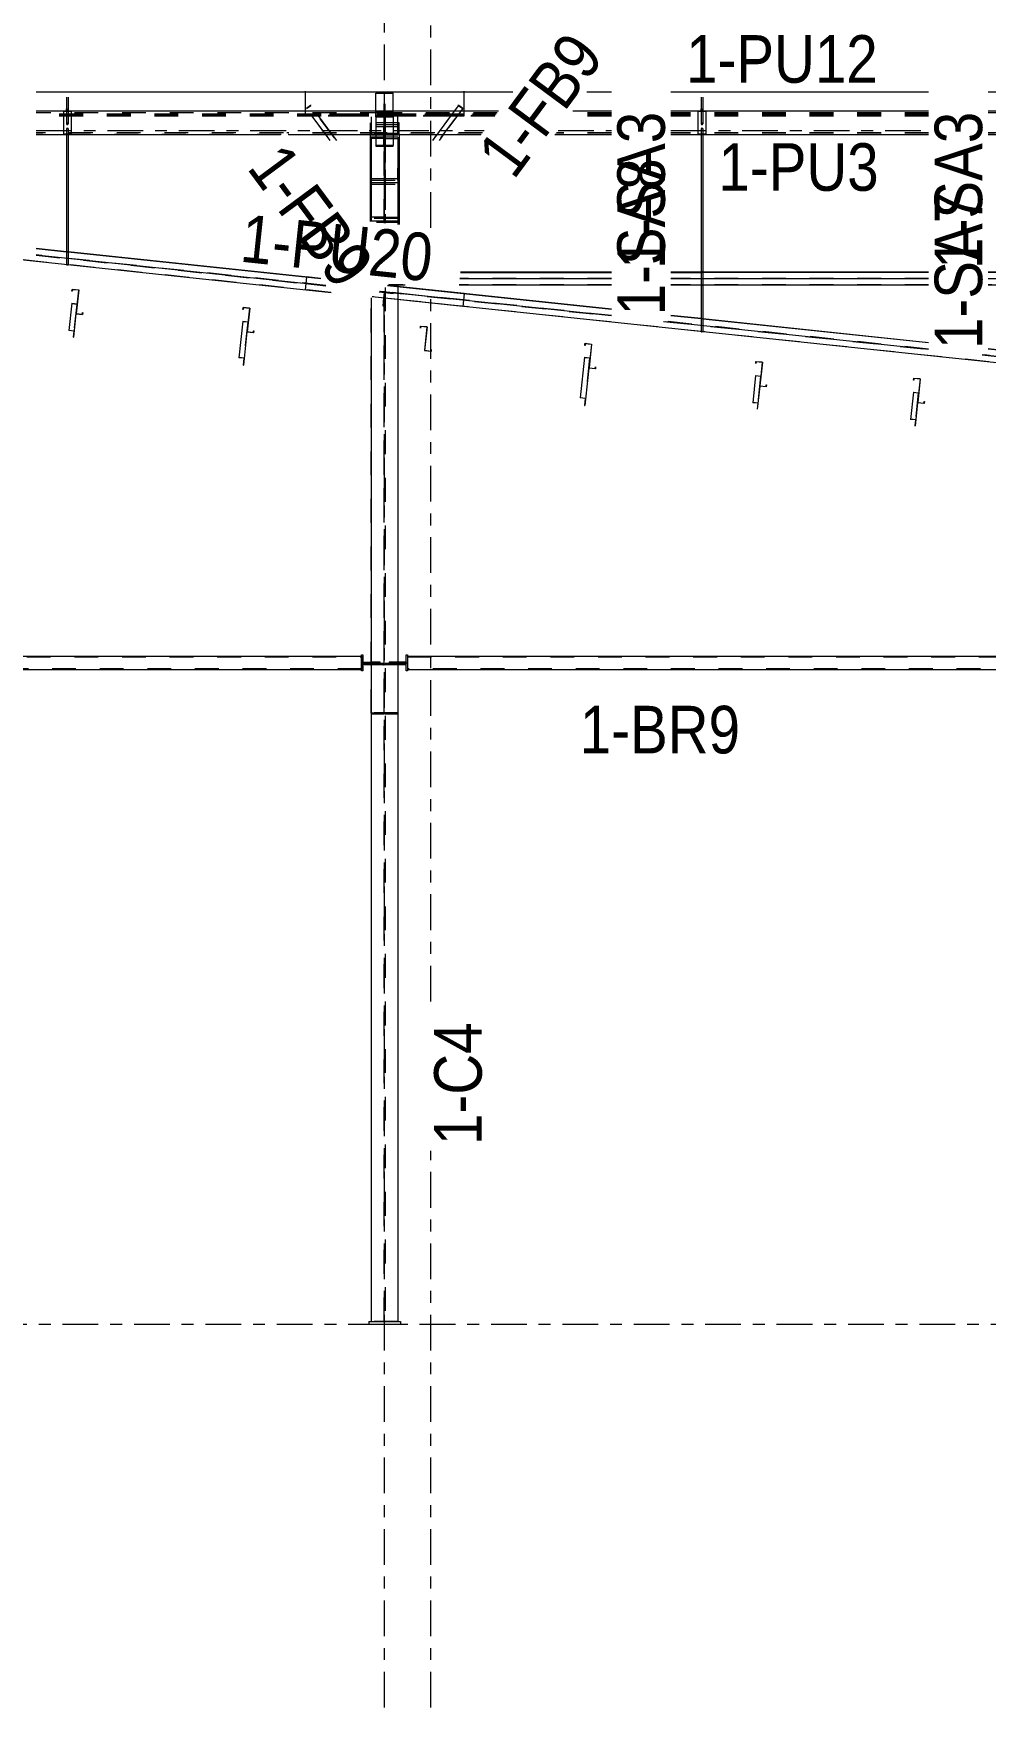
# Model space of a CAD drawing. Header units: millimetres. Extents: x -49 to 1122, y -181 to 639.
# Drawn here: x 713.6 to 793.6, y 427.7 to 568.4 of the extents above; entities that cross this region are included whole.
import ezdxf

# ---------------------------------------------------------------- set-up
doc = ezdxf.new("R2010")
doc.units = ezdxf.units.MM
for name, pattern in [('XKITLINE00', [0]), ('XKITLINE02', [4, 2, -2]), ('XKITLINE03', [6, 3, -1, 1, -1])]:
    doc.linetypes.add(name, pattern=pattern)
for name, color, linetype, lineweight in [('Part', 2, 'Continuous', 0), ('PartMark', 7, 'Continuous', 0), ('S-grid', 1, 'Continuous', 0)]:
    doc.layers.add(name, color=color, linetype=linetype, lineweight=lineweight)
doc.styles.add('ARIAL', font='ARIAL.TTF')

# ---------------------------------------------------------------- blocks, each defined once
blk = doc.blocks.new('*A285')
at = {"layer": 'Part'}
blk.add_hatch(color=3, dxfattribs=at).paths.add_polyline_path([(788.37, 537.32), (788.39, 537.47), (788.41, 537.46), (788.39, 537.3), (787.84, 537.36), (788.05, 539.35), (787.54, 539.4), (787.52, 539.26), (787.5, 539.26), (787.52, 539.42), (788.07, 539.37), (787.86, 537.37)], flags=17)
blk = doc.blocks.new('*A286')
at = {"layer": 'Part'}
blk.add_hatch(color=3, dxfattribs=at).paths.add_polyline_path([(775.11, 538.72), (775.13, 538.87), (775.15, 538.86), (775.13, 538.7), (774.58, 538.76), (774.79, 540.75), (774.28, 540.8), (774.26, 540.65), (774.24, 540.66), (774.26, 540.82), (774.81, 540.76), (774.6, 538.77)], flags=17)
blk = doc.blocks.new('*A287')
at = {"layer": 'Part'}
blk.add_hatch(color=3, dxfattribs=at).paths.add_polyline_path([(760.75, 540.23), (760.77, 540.38), (760.78, 540.38), (760.77, 540.21), (760.21, 540.27), (760.43, 542.26), (759.91, 542.32), (759.9, 542.17), (759.88, 542.17), (759.89, 542.34), (760.45, 542.28), (760.24, 540.29)], flags=17)
blk = doc.blocks.new('*A288')
at = {"layer": 'Part'}
blk.add_hatch(color=3, dxfattribs=at).paths.add_polyline_path([(746.94, 541.69), (746.95, 541.84), (746.97, 541.84), (746.96, 541.67), (746.4, 541.73), (746.61, 543.72), (746.1, 543.77), (746.08, 543.63), (746.06, 543.63), (746.08, 543.79), (746.63, 543.74), (746.42, 541.75)], flags=17)
blk = doc.blocks.new('*A289')
at = {"layer": 'Part'}
blk.add_hatch(color=3, dxfattribs=at).paths.add_polyline_path([(732.02, 543.26), (732.04, 543.41), (732.06, 543.41), (732.04, 543.24), (731.49, 543.3), (731.7, 545.29), (731.18, 545.35), (731.17, 545.2), (731.15, 545.2), (731.16, 545.37), (731.72, 545.31), (731.51, 543.32)], flags=17)
blk = doc.blocks.new('*A290')
at = {"layer": 'Part'}
blk.add_hatch(color=3, dxfattribs=at).paths.add_polyline_path([(717.66, 544.78), (717.67, 544.93), (717.69, 544.92), (717.67, 544.76), (717.12, 544.82), (717.33, 546.81), (716.82, 546.86), (716.8, 546.72), (716.78, 546.72), (716.8, 546.88), (717.35, 546.83), (717.14, 544.83)], flags=17)
blk = doc.blocks.new('*A383')
at = {"layer": 'Part'}
blk.add_hatch(color=3, dxfattribs=at).paths.add_polyline_path([(730.81, 541.14), (730.81, 541.17), (731.26, 541.12), (731.19, 540.52), (731.17, 540.52), (731.23, 541.1)], flags=17)
blk = doc.blocks.new('*A384')
at = {"layer": 'Part'}
blk.add_hatch(color=3, dxfattribs=at).paths.add_polyline_path([(716.53, 543.42), (716.53, 543.45), (716.97, 543.4), (716.92, 542.87), (716.89, 542.87), (716.95, 543.38)], flags=17)
blk = doc.blocks.new('*A385')
at = {"layer": 'Part'}
blk.add_hatch(color=3, dxfattribs=at).paths.add_polyline_path([(759.5, 537.76), (759.51, 537.8), (759.95, 537.75), (759.88, 537.11), (759.86, 537.11), (759.92, 537.72)], flags=17)
blk = doc.blocks.new('*A386')
at = {"layer": 'Part'}
blk.add_hatch(color=3, dxfattribs=at).paths.add_polyline_path([(773.99, 537.36), (773.99, 537.39), (774.43, 537.34), (774.37, 536.81), (774.35, 536.81), (774.41, 537.32)], flags=17)
blk = doc.blocks.new('*A387')
at = {"layer": 'Part'}
blk.add_hatch(color=3, dxfattribs=at).paths.add_polyline_path([(787.25, 535.96), (787.25, 535.99), (787.69, 535.94), (787.63, 535.41), (787.61, 535.41), (787.67, 535.92)], flags=17)
blk = doc.blocks.new('*A1700')
at = {"layer": 'S-grid', "color": 1, "linetype": 'XKITLINE03', "lineweight": 0}
for p, q in [((713.77, 560.22), (751.42, 560.22)), ((757.64, 560.22), (762.11, 560.22)), ((767.11, 560.22), (788.77, 560.22))]:
    blk.add_line(p, q, dxfattribs=at)
blk = doc.blocks.new('*A1701')
at = {"layer": 'S-grid', "color": 1, "linetype": 'XKITLINE03', "lineweight": 0}
blk.add_line((-10, 459.94), (1095.78, 459.94), dxfattribs=at)
blk = doc.blocks.new('*A1703')
at = {"layer": 'S-grid', "color": 1, "linetype": 'XKITLINE03', "lineweight": 0}
for p, q in [((713.77, 560.22), (751.42, 560.22)), ((757.64, 560.22), (762.11, 560.22)), ((767.11, 560.22), (788.77, 560.22))]:
    blk.add_line(p, q, dxfattribs=at)
blk = doc.blocks.new('*A1704')
at = {"layer": 'S-grid', "color": 1, "linetype": 'XKITLINE03', "lineweight": 0}
blk.add_line((-10, 459.94), (1096.06, 459.94), dxfattribs=at)
blk = doc.blocks.new('*A1721')
at = {"layer": 'Part', "color": 2, "linetype": 'XKITLINE00', "lineweight": 0}
for p, q in [((787.5, 539.26), (787.52, 539.42)), ((787.52, 539.26), (787.5, 539.26)), ((787.52, 539.42), (788.07, 539.37)), ((787.54, 539.4), (787.52, 539.26)), ((788.05, 539.35), (787.54, 539.4)), ((788.05, 539.35), (787.84, 537.36)), ((788.07, 539.37), (787.86, 537.37)), ((788.39, 537.3), (787.84, 537.36)), ((787.86, 537.37), (788.37, 537.32)), ((788.37, 537.32), (788.39, 537.47)), ((788.39, 537.47), (788.41, 537.46)), ((788.41, 537.46), (788.39, 537.3))]:
    blk.add_line(p, q, dxfattribs=at)
blk = doc.blocks.new('*A1722')
at = {"layer": 'Part', "color": 2, "linetype": 'XKITLINE00', "lineweight": 0}
for p, q in [((774.24, 540.66), (774.26, 540.82)), ((774.26, 540.65), (774.24, 540.66)), ((774.26, 540.82), (774.81, 540.76)), ((774.28, 540.8), (774.26, 540.65)), ((774.79, 540.75), (774.28, 540.8)), ((774.79, 540.75), (774.58, 538.76)), ((774.81, 540.76), (774.6, 538.77)), ((775.13, 538.7), (774.58, 538.76)), ((774.6, 538.77), (775.11, 538.72)), ((775.11, 538.72), (775.13, 538.87)), ((775.13, 538.87), (775.15, 538.86)), ((775.15, 538.86), (775.13, 538.7))]:
    blk.add_line(p, q, dxfattribs=at)
blk = doc.blocks.new('*A1723')
at = {"layer": 'Part', "color": 2, "linetype": 'XKITLINE00', "lineweight": 0}
for p, q in [((759.88, 542.17), (759.89, 542.34)), ((759.9, 542.17), (759.88, 542.17)), ((759.89, 542.34), (760.45, 542.28)), ((759.91, 542.32), (759.9, 542.17)), ((760.43, 542.26), (759.91, 542.32)), ((760.43, 542.26), (760.21, 540.27)), ((760.45, 542.28), (760.24, 540.29)), ((760.77, 540.21), (760.21, 540.27)), ((760.24, 540.29), (760.75, 540.23)), ((760.75, 540.23), (760.77, 540.38)), ((760.77, 540.38), (760.78, 540.38)), ((760.78, 540.38), (760.77, 540.21))]:
    blk.add_line(p, q, dxfattribs=at)
blk = doc.blocks.new('*A1724')
at = {"layer": 'Part', "color": 2, "linetype": 'XKITLINE00', "lineweight": 0}
for p, q in [((746.06, 543.63), (746.08, 543.79)), ((746.08, 543.63), (746.06, 543.63)), ((746.08, 543.79), (746.63, 543.74)), ((746.1, 543.77), (746.08, 543.63)), ((746.61, 543.72), (746.1, 543.77)), ((746.61, 543.72), (746.4, 541.73)), ((746.63, 543.74), (746.42, 541.75)), ((746.96, 541.67), (746.4, 541.73)), ((746.42, 541.75), (746.94, 541.69)), ((746.94, 541.69), (746.95, 541.84)), ((746.95, 541.84), (746.97, 541.84)), ((746.97, 541.84), (746.96, 541.67))]:
    blk.add_line(p, q, dxfattribs=at)
blk = doc.blocks.new('*A1725')
at = {"layer": 'Part', "color": 2, "linetype": 'XKITLINE00', "lineweight": 0}
for p, q in [((731.15, 545.2), (731.16, 545.37)), ((731.17, 545.2), (731.15, 545.2)), ((731.16, 545.37), (731.72, 545.31)), ((731.18, 545.35), (731.17, 545.2)), ((731.7, 545.29), (731.18, 545.35)), ((731.7, 545.29), (731.49, 543.3)), ((731.72, 545.31), (731.51, 543.32)), ((732.04, 543.24), (731.49, 543.3)), ((731.51, 543.32), (732.02, 543.26)), ((732.02, 543.26), (732.04, 543.41)), ((732.04, 543.41), (732.06, 543.41)), ((732.06, 543.41), (732.04, 543.24))]:
    blk.add_line(p, q, dxfattribs=at)
blk = doc.blocks.new('*A1726')
at = {"layer": 'Part', "color": 2, "linetype": 'XKITLINE00', "lineweight": 0}
for p, q in [((716.78, 546.72), (716.8, 546.88)), ((716.8, 546.72), (716.78, 546.72)), ((716.8, 546.88), (717.35, 546.83)), ((716.82, 546.86), (716.8, 546.72)), ((717.33, 546.81), (716.82, 546.86)), ((717.33, 546.81), (717.12, 544.82)), ((717.35, 546.83), (717.14, 544.83)), ((717.67, 544.76), (717.12, 544.82)), ((717.14, 544.83), (717.66, 544.78)), ((717.66, 544.78), (717.67, 544.93)), ((717.67, 544.93), (717.69, 544.92)), ((717.69, 544.92), (717.67, 544.76))]:
    blk.add_line(p, q, dxfattribs=at)
blk = doc.blocks.new('*A2128')
at = {"layer": 'Part', "color": 2, "linetype": 'XKITLINE00', "lineweight": 0}
for p, q in [((736.48, 547.9), (736.37, 546.83)), ((736.43, 547.38), (738.11, 547.21)), ((736.48, 547.92), (736.48, 547.9)), ((737.68, 547.79), (736.48, 547.92)), ((737.7, 547.77), (736.48, 547.9)), ((762.11, 545.19), (743.29, 547.18)), ((762.11, 545.21), (743.32, 547.2)), ((738.56, 546.6), (736.37, 546.83)), ((829.63, 537), (742.02, 546.24)), ((742.68, 546.72), (762.11, 544.68)), ((769.66, 544.42), (767.11, 544.69)), ((769.66, 544.4), (767.11, 544.67)), ((788.77, 542.4), (769.79, 544.4)), ((788.77, 542.38), (769.79, 544.38)), ((766.69, 544.19), (788.77, 541.86)), ((796.32, 541.61), (793.77, 541.88)), ((796.32, 541.59), (793.77, 541.86)), ((829.74, 538.08), (796.46, 541.59)), ((829.74, 538.06), (796.46, 541.57)), ((793.47, 541.37), (829.69, 537.55)), ((829.74, 538.06), (829.63, 537)), ((829.74, 538.08), (829.74, 538.06))]:
    blk.add_line(p, q, dxfattribs=at)
at = {"layer": 'Part', "color": 7, "linetype": 'XKITLINE02', "lineweight": 0}
for p, q in [((736.42, 547.36), (738.13, 547.18)), ((738.13, 547.18), (736.42, 547.36)), ((738.11, 547.21), (736.43, 547.38)), ((738.55, 546.62), (736.37, 546.85)), ((829.63, 537.02), (742.04, 546.25)), ((742.66, 546.71), (762.11, 544.66)), ((762.11, 544.66), (742.66, 546.71)), ((762.11, 544.68), (742.68, 546.72)), ((769.79, 544.4), (769.66, 544.42)), ((769.79, 544.38), (769.66, 544.4)), ((766.5, 544.19), (788.77, 541.84)), ((788.77, 541.84), (766.5, 544.19)), ((788.77, 541.86), (766.69, 544.19)), ((796.46, 541.59), (796.32, 541.61)), ((796.46, 541.57), (796.32, 541.59)), ((793.27, 541.37), (829.68, 537.53)), ((829.68, 537.53), (793.27, 541.37)), ((829.69, 537.55), (793.47, 541.37))]:
    blk.add_line(p, q, dxfattribs=at)
blk = doc.blocks.new('*A2129')
at = {"layer": 'Part', "color": 2, "linetype": 'XKITLINE00', "lineweight": 0}
for p, q in [((736.39, 563.54), (736.39, 561.88)), ((736.39, 563.49), (753.84, 563.49)), ((760.06, 563.49), (762.11, 563.49)), ((767.11, 563.49), (788.77, 563.49)), ((793.77, 563.49), (829.72, 563.49)), ((829.72, 563.54), (829.72, 563.49)), ((829.72, 563.49), (829.72, 561.88))]:
    blk.add_line(p, q, dxfattribs=at)
at = {"layer": 'Part', "color": 7, "linetype": 'XKITLINE02', "lineweight": 0}
for p, q in [((736.39, 563.47), (753.83, 563.47)), ((760.05, 563.47), (762.11, 563.47)), ((767.11, 563.47), (788.77, 563.47)), ((793.77, 563.47), (829.72, 563.47)), ((736.39, 561.88), (736.39, 561.42)), ((752.43, 561.59), (736.39, 561.59)), ((752.43, 561.59), (736.39, 561.59)), ((752.36, 561.5), (736.39, 561.5)), ((752.35, 561.48), (736.39, 561.48)), ((752.32, 561.45), (736.39, 561.45)), ((752.31, 561.42), (736.39, 561.42)), ((762.11, 561.42), (758.53, 561.42)), ((762.11, 561.45), (758.55, 561.45)), ((762.11, 561.48), (758.57, 561.48)), ((762.11, 561.5), (758.59, 561.5)), ((762.11, 561.59), (758.65, 561.59)), ((762.11, 561.59), (758.65, 561.59)), ((788.77, 561.59), (767.11, 561.59)), ((788.77, 561.59), (767.11, 561.59)), ((788.77, 561.5), (767.11, 561.5)), ((788.77, 561.48), (767.11, 561.48)), ((788.77, 561.45), (767.11, 561.45)), ((788.77, 561.42), (767.11, 561.42)), ((829.72, 561.59), (793.77, 561.59)), ((829.72, 561.59), (793.77, 561.59)), ((829.72, 561.5), (793.77, 561.5)), ((829.72, 561.48), (793.77, 561.48)), ((829.72, 561.45), (793.77, 561.45)), ((829.72, 561.42), (793.77, 561.42)), ((829.72, 561.88), (829.72, 561.42))]:
    blk.add_line(p, q, dxfattribs=at)
blk = doc.blocks.new('*A2130')
at = {"layer": 'Part', "color": 2, "linetype": 'XKITLINE00', "lineweight": 0}
for p, q in [((744.79, 547.24), (743.38, 547.24)), ((762.11, 547.24), (749.32, 547.24)), ((749.37, 547.8), (762.11, 547.8)), ((762.11, 548.33), (749.43, 548.33)), ((749.43, 548.31), (762.11, 548.31)), ((769.66, 548.33), (767.11, 548.33)), ((767.11, 548.31), (769.66, 548.31)), ((767.11, 547.8), (788.77, 547.8)), ((788.77, 547.24), (767.11, 547.24)), ((788.77, 548.33), (769.79, 548.33)), ((788.77, 548.31), (769.79, 548.31)), ((796.32, 548.33), (793.77, 548.33)), ((796.32, 548.31), (793.77, 548.31)), ((793.77, 547.8), (817.67, 547.8)), ((818.09, 547.24), (793.77, 547.24)), ((817.28, 548.33), (796.46, 548.33)), ((817.29, 548.31), (796.46, 548.31)), ((829.72, 547.24), (823.38, 547.24)), ((829.72, 548.33), (823.5, 548.33)), ((829.72, 548.31), (823.51, 548.31)), ((823.9, 547.8), (829.72, 547.8)), ((829.72, 548.33), (829.72, 548.31)), ((829.72, 548.31), (829.72, 547.24))]:
    blk.add_line(p, q, dxfattribs=at)
at = {"layer": 'Part', "color": 7, "linetype": 'XKITLINE02', "lineweight": 0}
for p, q in [((744.6, 547.26), (743.41, 547.26)), ((762.11, 547.26), (749.32, 547.26)), ((762.11, 547.8), (749.37, 547.8)), ((749.37, 547.78), (762.11, 547.78)), ((762.11, 547.78), (749.37, 547.78)), ((788.77, 547.8), (767.11, 547.8)), ((767.11, 547.78), (788.77, 547.78)), ((788.77, 547.78), (767.11, 547.78)), ((788.77, 547.26), (767.11, 547.26)), ((788.77, 548.33), (769.66, 548.33)), ((769.79, 548.33), (769.66, 548.33)), ((769.79, 548.31), (769.66, 548.31)), ((796.46, 548.33), (793.77, 548.33)), ((817.67, 547.8), (793.77, 547.8)), ((793.77, 547.78), (817.69, 547.78)), ((817.69, 547.78), (793.77, 547.78)), ((818.07, 547.26), (793.77, 547.26)), ((796.46, 548.31), (796.32, 548.31)), ((829.72, 547.26), (823.41, 547.26)), ((829.72, 547.8), (823.9, 547.8)), ((823.91, 547.78), (829.72, 547.78)), ((829.72, 547.78), (823.91, 547.78))]:
    blk.add_line(p, q, dxfattribs=at)
blk = doc.blocks.new('*A2131')
at = {"layer": 'Part', "color": 2, "linetype": 'XKITLINE00', "lineweight": 0}
for p, q in [((744.99, 516.06), (821.12, 516.06)), ((744.99, 514.94), (821.12, 514.94))]:
    blk.add_line(p, q, dxfattribs=at)
at = {"layer": 'Part', "color": 7, "linetype": 'XKITLINE02', "lineweight": 0}
for p, q in [((744.99, 516.06), (744.99, 514.94)), ((744.99, 516.01), (821.12, 516.01)), ((821.12, 514.99), (744.99, 514.99)), ((821.12, 516.06), (821.12, 514.94))]:
    blk.add_line(p, q, dxfattribs=at)
blk = doc.blocks.new('*A2132')
at = {"layer": 'Part', "color": 2, "linetype": 'XKITLINE00', "lineweight": 0}
for p, q in [((743.11, 561.88), (743.11, 561.75)), ((743.11, 561.88), (752.64, 561.88)), ((758.87, 561.88), (762.11, 561.88)), ((767.11, 561.88), (788.77, 561.88)), ((793.77, 561.88), (823, 561.88)), ((823, 561.88), (823, 561.75)), ((751.15, 559.86), (743.78, 559.86)), ((762.11, 559.86), (757.37, 559.86)), ((788.77, 559.86), (767.11, 559.86)), ((814.32, 559.86), (793.77, 559.86)), ((822.33, 559.86), (814.97, 559.86))]:
    blk.add_line(p, q, dxfattribs=at)
at = {"layer": 'Part', "color": 7, "linetype": 'XKITLINE02', "lineweight": 0}
for p, q in [((752.63, 561.86), (743.11, 561.86)), ((743.11, 561.75), (743.11, 559.86)), ((752.52, 561.71), (743.11, 561.71)), ((762.11, 561.71), (758.74, 561.71)), ((762.11, 561.86), (758.85, 561.86)), ((788.77, 561.86), (767.11, 561.86)), ((788.77, 561.71), (767.11, 561.71)), ((823, 561.86), (793.77, 561.86)), ((823, 561.71), (793.77, 561.71)), ((823, 561.75), (823, 559.86)), ((751.27, 560.02), (743.11, 560.02)), ((751.16, 559.88), (743.11, 559.88)), ((743.78, 559.86), (743.11, 559.86)), ((762.11, 559.88), (757.38, 559.88)), ((762.11, 560.02), (757.49, 560.02)), ((788.77, 560.02), (767.11, 560.02)), ((788.77, 559.88), (767.11, 559.88)), ((814.55, 560.02), (793.77, 560.02)), ((814.35, 559.88), (793.77, 559.88)), ((823, 560.02), (814.84, 560.02)), ((823, 559.88), (814.95, 559.88)), ((823, 559.86), (822.33, 559.86))]:
    blk.add_line(p, q, dxfattribs=at)
blk = doc.blocks.new('*A2183')
at = {"layer": 'S-grid', "color": 1, "linetype": 'XKITLINE03', "lineweight": 0}
for p, q in [((746.94, 552.04), (746.94, 621.33)), ((746.94, 487.05), (746.94, 547.01)), ((746.94, 427.72), (746.94, 474.49))]:
    blk.add_line(p, q, dxfattribs=at)
blk = doc.blocks.new('*A2185')
at = {"layer": 'S-grid', "color": 1, "linetype": 'XKITLINE03', "lineweight": 0}
for p, q in [((743.06, 552.45), (743.06, 621.33)), ((743.06, 427.72), (743.06, 547))]:
    blk.add_line(p, q, dxfattribs=at)
blk = doc.blocks.new('*A2188')
at = {"layer": 'Part', "color": 2, "linetype": 'XKITLINE00', "lineweight": 0}
for p, q in [((661.83, 554.69), (661.94, 555.76)), ((682.11, 553.65), (661.94, 555.78)), ((661.94, 555.78), (661.94, 555.76)), ((661.94, 555.76), (682.11, 553.63)), ((682.11, 552.55), (661.83, 554.69)), ((661.89, 555.24), (682.11, 553.11)), ((689.66, 552.85), (687.11, 553.12)), ((687.11, 553.1), (689.66, 552.83)), ((708.77, 550.84), (689.79, 552.84)), ((708.77, 550.82), (689.79, 552.82)), ((708.77, 549.74), (684.98, 552.25)), ((687.11, 552.59), (708.77, 550.3)), ((716.32, 550.04), (713.77, 550.31)), ((716.32, 550.02), (713.77, 550.29)), ((737.68, 547.79), (716.46, 550.03)), ((737.7, 547.77), (716.46, 550.01)), ((738.56, 546.6), (711.68, 549.44)), ((713.77, 549.77), (738.11, 547.21)), ((749.74, 546.5), (743.29, 547.18)), ((749.74, 546.52), (743.32, 547.2)), ((749.63, 545.43), (742.02, 546.24)), ((742.68, 546.72), (749.69, 545.99)), ((749.74, 546.5), (749.63, 545.43)), ((749.74, 546.52), (749.74, 546.5))]:
    blk.add_line(p, q, dxfattribs=at)
at = {"layer": 'Part', "color": 7, "linetype": 'XKITLINE02', "lineweight": 0}
for p, q in [((682.11, 552.57), (661.83, 554.71)), ((682.11, 553.11), (661.89, 555.24)), ((661.89, 555.22), (682.11, 553.09)), ((682.11, 553.09), (661.89, 555.22)), ((689.79, 552.84), (689.66, 552.85)), ((689.79, 552.82), (689.66, 552.83)), ((708.77, 549.76), (685.17, 552.25)), ((708.77, 550.3), (687.11, 552.59)), ((687.11, 552.57), (708.77, 550.28)), ((708.77, 550.28), (687.11, 552.57)), ((737.68, 547.79), (716.32, 550.04)), ((716.46, 550.03), (716.32, 550.04)), ((716.46, 550.01), (716.32, 550.02)), ((738.55, 546.62), (711.87, 549.44)), ((738.11, 547.21), (713.77, 549.77)), ((713.77, 549.75), (738.13, 547.18)), ((738.13, 547.18), (713.77, 549.75)), ((749.63, 545.45), (742.04, 546.25)), ((742.66, 546.71), (749.68, 545.97)), ((749.68, 545.97), (742.66, 546.71)), ((749.69, 545.99), (742.68, 546.72))]:
    blk.add_line(p, q, dxfattribs=at)
blk = doc.blocks.new('*A2189')
at = {"layer": 'Part', "color": 2, "linetype": 'XKITLINE00', "lineweight": 0}
for p, q in [((656.39, 563.54), (656.39, 561.88)), ((656.39, 563.49), (673.84, 563.49)), ((680.06, 563.49), (682.11, 563.49)), ((687.11, 563.49), (708.77, 563.49)), ((713.77, 563.49), (749.72, 563.49)), ((749.72, 563.54), (749.72, 563.49)), ((749.72, 563.49), (749.72, 561.88))]:
    blk.add_line(p, q, dxfattribs=at)
at = {"layer": 'Part', "color": 7, "linetype": 'XKITLINE02', "lineweight": 0}
for p, q in [((656.39, 563.47), (673.83, 563.47)), ((680.05, 563.47), (682.11, 563.47)), ((687.11, 563.47), (708.77, 563.47)), ((713.77, 563.47), (749.72, 563.47)), ((656.39, 561.88), (656.39, 561.42)), ((672.43, 561.59), (656.39, 561.59)), ((672.43, 561.59), (656.39, 561.59)), ((672.36, 561.5), (656.39, 561.5)), ((672.35, 561.48), (656.39, 561.48)), ((672.32, 561.45), (656.39, 561.45)), ((672.31, 561.42), (656.39, 561.42)), ((682.11, 561.42), (678.53, 561.42)), ((682.11, 561.45), (678.55, 561.45)), ((682.11, 561.48), (678.57, 561.48)), ((682.11, 561.5), (678.59, 561.5)), ((682.11, 561.59), (678.65, 561.59)), ((682.11, 561.59), (678.65, 561.59)), ((708.77, 561.59), (687.11, 561.59)), ((708.77, 561.59), (687.11, 561.59)), ((708.77, 561.5), (687.11, 561.5)), ((708.77, 561.48), (687.11, 561.48)), ((708.77, 561.45), (687.11, 561.45)), ((708.77, 561.42), (687.11, 561.42)), ((749.72, 561.59), (713.77, 561.59)), ((749.72, 561.59), (713.77, 561.59)), ((749.72, 561.5), (713.77, 561.5)), ((749.72, 561.48), (713.77, 561.48)), ((749.72, 561.45), (713.77, 561.45)), ((749.72, 561.42), (713.77, 561.42)), ((749.72, 561.88), (749.72, 561.42))]:
    blk.add_line(p, q, dxfattribs=at)
blk = doc.blocks.new('*A2194')
at = {"layer": 'Part', "color": 2, "linetype": 'XKITLINE00', "lineweight": 0}
for p, q in [((664.99, 516.06), (741.12, 516.06)), ((664.99, 514.94), (741.12, 514.94))]:
    blk.add_line(p, q, dxfattribs=at)
at = {"layer": 'Part', "color": 7, "linetype": 'XKITLINE02', "lineweight": 0}
for p, q in [((664.99, 516.06), (664.99, 514.94)), ((664.99, 516.01), (741.12, 516.01)), ((741.12, 514.99), (664.99, 514.99)), ((741.12, 516.06), (741.12, 514.94))]:
    blk.add_line(p, q, dxfattribs=at)
blk = doc.blocks.new('*A2201')
at = {"layer": 'Part', "color": 2, "linetype": 'XKITLINE00', "lineweight": 0}
for p, q in [((663.11, 561.88), (663.11, 561.75)), ((663.11, 561.88), (672.64, 561.88)), ((678.87, 561.88), (682.11, 561.88)), ((687.11, 561.88), (708.77, 561.88)), ((713.77, 561.88), (743, 561.88)), ((743, 561.88), (743, 561.75)), ((671.15, 559.86), (663.78, 559.86)), ((682.11, 559.86), (677.37, 559.86)), ((708.77, 559.86), (687.11, 559.86)), ((734.32, 559.86), (713.77, 559.86)), ((742.33, 559.86), (734.97, 559.86))]:
    blk.add_line(p, q, dxfattribs=at)
at = {"layer": 'Part', "color": 7, "linetype": 'XKITLINE02', "lineweight": 0}
for p, q in [((672.63, 561.86), (663.11, 561.86)), ((663.11, 561.75), (663.11, 559.86)), ((672.52, 561.71), (663.11, 561.71)), ((682.11, 561.71), (678.74, 561.71)), ((682.11, 561.86), (678.85, 561.86)), ((708.77, 561.86), (687.11, 561.86)), ((708.77, 561.71), (687.11, 561.71)), ((743, 561.86), (713.77, 561.86)), ((743, 561.71), (713.77, 561.71)), ((743, 561.75), (743, 559.86)), ((671.27, 560.02), (663.11, 560.02)), ((671.16, 559.88), (663.11, 559.88)), ((663.78, 559.86), (663.11, 559.86)), ((682.11, 559.88), (677.38, 559.88)), ((682.11, 560.02), (677.49, 560.02)), ((708.77, 560.02), (687.11, 560.02)), ((708.77, 559.88), (687.11, 559.88)), ((734.55, 560.02), (713.77, 560.02)), ((734.35, 559.88), (713.77, 559.88)), ((743, 560.02), (734.84, 560.02)), ((743, 559.88), (734.95, 559.88)), ((743, 559.86), (742.33, 559.86))]:
    blk.add_line(p, q, dxfattribs=at)
blk = doc.blocks.new('*A2206')
at = {"layer": 'Part', "color": 7, "linetype": 'XKITLINE02', "lineweight": 0}
for p, q in [((716.32, 560.41), (716.32, 559.86)), ((716.34, 560.41), (716.32, 560.41)), ((716.32, 560.41), (716.34, 560.4)), ((716.39, 560.42), (716.34, 560.41)), ((716.34, 560.4), (716.39, 560.4)), ((716.44, 560.41), (716.39, 560.42)), ((716.39, 560.4), (716.44, 560.4)), ((716.44, 560.4), (716.46, 560.41)), ((716.46, 560.41), (716.44, 560.41)), ((716.46, 560.41), (716.46, 559.86)), ((716.32, 549.5), (716.32, 548.95)), ((716.32, 548.94), (716.34, 548.94)), ((716.34, 548.94), (716.39, 548.94)), ((716.39, 548.94), (716.44, 548.94)), ((716.44, 548.94), (716.46, 548.94)), ((716.45, 548.93), (716.46, 548.94)), ((716.46, 549.49), (716.46, 548.94))]:
    blk.add_line(p, q, dxfattribs=at)
at = {"layer": 'Part', "color": 2, "linetype": 'XKITLINE00', "lineweight": 0}
for p, q in [((716.32, 559.86), (716.32, 549.5)), ((716.46, 559.86), (716.46, 549.49)), ((716.32, 548.94), (716.32, 548.95)), ((716.34, 548.93), (716.32, 548.94)), ((716.39, 548.93), (716.34, 548.93)), ((716.44, 548.93), (716.39, 548.93)), ((716.44, 548.93), (716.45, 548.93))]:
    blk.add_line(p, q, dxfattribs=at)
blk = doc.blocks.new('*A2209')
at = {"layer": 'Part', "color": 7, "linetype": 'XKITLINE02', "lineweight": 0}
for p, q in [((741.94, 561.39), (741.94, 559.86)), ((743.01, 561.25), (743.01, 556.18)), ((743.1, 556.18), (743.1, 561.25)), ((744.17, 559.86), (744.17, 561.39)), ((744.17, 559.99), (741.94, 559.99)), ((741.94, 559.86), (743.01, 559.86)), ((743.1, 559.86), (744.17, 559.86)), ((741.94, 556.05), (741.94, 557.07)), ((744.17, 556.05), (744.17, 557.07)), ((743.01, 556.18), (741.94, 556.18)), ((741.94, 556.05), (744.17, 556.05)), ((744.17, 556.18), (743.1, 556.18))]:
    blk.add_line(p, q, dxfattribs=at)
blk = doc.blocks.new('*A2210')
at = {"layer": 'Part', "color": 2, "linetype": 'XKITLINE00', "lineweight": 0}
for p, q in [((741.94, 559.68), (741.94, 552.57)), ((742.33, 559.68), (741.94, 559.68)), ((744.17, 559.68), (743.78, 559.68)), ((744.17, 559.68), (744.17, 552.34)), ((744.17, 547.24), (744.17, 547.11)), ((741.94, 546.18), (741.94, 460.17)), ((744.17, 546.01), (744.17, 460.17))]:
    blk.add_line(p, q, dxfattribs=at)
at = {"layer": 'Part', "color": 7, "linetype": 'XKITLINE02', "lineweight": 0}
for p, q in [((743.01, 559.55), (741.94, 559.55)), ((743.78, 559.68), (742.33, 559.68)), ((743.01, 552.46), (743.01, 559.55)), ((743.11, 559.55), (743.11, 552.45)), ((743.11, 559.55), (744.17, 559.55)), ((741.94, 555.86), (743.01, 555.86)), ((741.94, 555.73), (744.17, 555.73)), ((743.11, 555.86), (744.17, 555.86)), ((744.17, 547.31), (744.17, 547.24)), ((743.01, 460.17), (743.01, 546.97)), ((743.11, 547.04), (743.11, 460.17)), ((744.17, 547.11), (744.17, 546.01)), ((744.17, 460.17), (741.94, 460.17))]:
    blk.add_line(p, q, dxfattribs=at)
blk = doc.blocks.new('*A2211')
at = {"layer": 'Part', "color": 7, "linetype": 'XKITLINE02', "lineweight": 0}
for p, q in [((743.01, 552.46), (743.01, 555.63)), ((743.01, 555.63), (743.11, 555.63)), ((743.11, 555.63), (743.11, 552.45)), ((743.01, 555.57), (743.11, 555.57)), ((741.94, 552.57), (741.94, 552.64)), ((741.94, 552.64), (743.01, 552.64)), ((742.38, 552.52), (744.17, 552.52)), ((743.11, 552.64), (744.17, 552.64)), ((744.17, 552.64), (744.17, 552.34)), ((744.17, 547.31), (744.17, 511.27)), ((741.94, 511.27), (741.94, 546.18)), ((743.01, 511.29), (743.01, 546.97)), ((743.11, 547.04), (743.11, 511.29)), ((744.17, 511.29), (741.94, 511.29)), ((741.94, 511.27), (744.17, 511.27))]:
    blk.add_line(p, q, dxfattribs=at)
blk = doc.blocks.new('*A2212')
at = {"layer": 'Part', "color": 2, "linetype": 'XKITLINE00', "lineweight": 0}
for p, q in [((741.72, 460.17), (741.72, 459.94)), ((741.72, 460.17), (744.39, 460.17)), ((744.39, 460.17), (744.39, 459.94)), ((741.72, 459.94), (744.39, 459.94))]:
    blk.add_line(p, q, dxfattribs=at)
blk = doc.blocks.new('*A2213')
at = {"layer": 'Part', "color": 7, "linetype": 'XKITLINE02', "lineweight": 0}
for p, q in [((743.11, 511.29), (744.11, 511.29)), ((743.11, 511.18), (743.11, 511.29)), ((744.11, 511.18), (743.11, 511.18)), ((743.27, 511.29), (743.27, 511.18)), ((744.11, 511.29), (744.11, 511.18))]:
    blk.add_line(p, q, dxfattribs=at)
blk = doc.blocks.new('*A2214')
at = {"layer": 'Part', "color": 7, "linetype": 'XKITLINE02', "lineweight": 0}
for p, q in [((742.01, 511.29), (743.01, 511.29)), ((742.01, 511.18), (742.01, 511.29)), ((743.01, 511.18), (742.01, 511.18)), ((742.84, 511.29), (742.84, 511.18)), ((743.01, 511.29), (743.01, 511.18))]:
    blk.add_line(p, q, dxfattribs=at)
blk = doc.blocks.new('*A2215')
at = {"layer": 'Part', "color": 2, "linetype": 'XKITLINE00', "lineweight": 0}
for p, q in [((741.94, 515.44), (741.34, 515.44)), ((741.34, 515.33), (741.34, 515.44)), ((741.94, 515.33), (741.34, 515.33))]:
    blk.add_line(p, q, dxfattribs=at)
at = {"layer": 'Part', "color": 7, "linetype": 'XKITLINE02', "lineweight": 0}
for p, q in [((743.01, 515.44), (741.94, 515.44)), ((743.01, 515.33), (741.94, 515.33)), ((742.84, 515.44), (742.84, 515.33)), ((743.01, 515.44), (743.01, 515.33))]:
    blk.add_line(p, q, dxfattribs=at)
blk = doc.blocks.new('*A2216')
at = {"layer": 'Part', "color": 2, "linetype": 'XKITLINE00', "lineweight": 0}
for p, q in [((741.23, 515.44), (741.23, 515.56)), ((741.23, 515.56), (741.94, 515.56)), ((741.34, 515.44), (741.23, 515.44))]:
    blk.add_line(p, q, dxfattribs=at)
at = {"layer": 'Part', "color": 7, "linetype": 'XKITLINE02', "lineweight": 0}
for p, q in [((742.67, 515.44), (741.34, 515.44)), ((742.67, 515.56), (741.94, 515.56)), ((742.67, 515.44), (742.67, 515.56))]:
    blk.add_line(p, q, dxfattribs=at)
blk = doc.blocks.new('*A2217')
at = {"layer": 'Part', "color": 2, "linetype": 'XKITLINE00', "lineweight": 0}
for p, q in [((741.12, 514.83), (741.12, 516.17)), ((741.12, 516.17), (741.23, 516.17)), ((741.23, 514.83), (741.12, 514.83)), ((741.23, 516.17), (741.23, 514.83))]:
    blk.add_line(p, q, dxfattribs=at)
blk = doc.blocks.new('*A2218')
at = {"layer": 'Part', "color": 7, "linetype": 'XKITLINE02', "lineweight": 0}
for p, q in [((743.11, 515.44), (743.11, 515.33)), ((744.17, 515.44), (743.11, 515.44)), ((744.17, 515.33), (743.11, 515.33)), ((743.27, 515.44), (743.27, 515.33))]:
    blk.add_line(p, q, dxfattribs=at)
at = {"layer": 'Part', "color": 2, "linetype": 'XKITLINE00', "lineweight": 0}
for p, q in [((744.77, 515.44), (744.17, 515.44)), ((744.77, 515.33), (744.17, 515.33)), ((744.77, 515.44), (744.77, 515.33))]:
    blk.add_line(p, q, dxfattribs=at)
blk = doc.blocks.new('*A2219')
at = {"layer": 'Part', "color": 7, "linetype": 'XKITLINE02', "lineweight": 0}
for p, q in [((743.44, 515.56), (743.44, 515.44)), ((744.17, 515.56), (743.44, 515.56)), ((744.77, 515.44), (743.44, 515.44))]:
    blk.add_line(p, q, dxfattribs=at)
at = {"layer": 'Part', "color": 2, "linetype": 'XKITLINE00', "lineweight": 0}
for p, q in [((744.88, 515.56), (744.17, 515.56)), ((744.88, 515.44), (744.77, 515.44)), ((744.88, 515.56), (744.88, 515.44))]:
    blk.add_line(p, q, dxfattribs=at)
blk = doc.blocks.new('*A2220')
at = {"layer": 'Part', "color": 2, "linetype": 'XKITLINE00', "lineweight": 0}
for p, q in [((744.88, 514.83), (744.88, 516.17)), ((744.88, 516.17), (744.99, 516.17)), ((744.99, 514.83), (744.88, 514.83)), ((744.99, 516.17), (744.99, 514.83))]:
    blk.add_line(p, q, dxfattribs=at)
blk = doc.blocks.new('*A2221')
at = {"layer": 'Part', "color": 2, "linetype": 'XKITLINE00', "lineweight": 0}
for p, q in [((731.13, 544.21), (730.81, 541.14)), ((731.13, 544.21), (731.58, 544.16)), ((731.49, 543.3), (731.19, 540.52)), ((730.81, 541.17), (731.26, 541.12)), ((731.23, 541.1), (730.81, 541.14)), ((731.23, 541.1), (731.17, 540.52)), ((731.17, 540.52), (731.19, 540.52))]:
    blk.add_line(p, q, dxfattribs=at)
at = {"layer": 'Part', "color": 7, "linetype": 'XKITLINE02', "lineweight": 0}
for p, q in [((731.13, 544.19), (731.55, 544.15)), ((731.55, 544.15), (731.23, 541.1)), ((731.58, 544.16), (731.49, 543.3)), ((731.52, 543.84), (731.54, 543.84))]:
    blk.add_line(p, q, dxfattribs=at)
blk = doc.blocks.new('*A2222')
at = {"layer": 'Part', "color": 2, "linetype": 'XKITLINE00', "lineweight": 0}
for p, q in [((716.77, 545.71), (716.53, 543.42)), ((716.77, 545.71), (717.21, 545.66)), ((717.12, 544.82), (716.92, 542.87)), ((716.53, 543.45), (716.97, 543.4)), ((716.95, 543.38), (716.53, 543.42)), ((716.95, 543.38), (716.89, 542.87)), ((716.89, 542.87), (716.92, 542.87))]:
    blk.add_line(p, q, dxfattribs=at)
at = {"layer": 'Part', "color": 7, "linetype": 'XKITLINE02', "lineweight": 0}
for p, q in [((716.77, 545.69), (717.19, 545.65)), ((717.19, 545.65), (716.95, 543.38)), ((717.21, 545.66), (717.12, 544.82)), ((717.15, 545.3), (717.17, 545.3))]:
    blk.add_line(p, q, dxfattribs=at)
blk = doc.blocks.new('*A2223')
at = {"layer": 'Part', "color": 2, "linetype": 'XKITLINE00', "lineweight": 0}
for p, q in [((759.86, 541.18), (759.5, 537.76)), ((759.86, 541.18), (760.31, 541.13)), ((760.21, 540.27), (759.88, 537.11)), ((759.92, 537.72), (759.5, 537.76)), ((759.51, 537.8), (759.95, 537.75)), ((759.92, 537.72), (759.86, 537.11)), ((759.86, 537.11), (759.88, 537.11))]:
    blk.add_line(p, q, dxfattribs=at)
at = {"layer": 'Part', "color": 7, "linetype": 'XKITLINE02', "lineweight": 0}
for p, q in [((759.86, 541.16), (760.28, 541.12)), ((760.28, 541.12), (759.92, 537.72)), ((760.31, 541.13), (760.21, 540.27)), ((760.25, 540.83), (760.27, 540.83))]:
    blk.add_line(p, q, dxfattribs=at)
blk = doc.blocks.new('*A2224')
at = {"layer": 'Part', "color": 7, "linetype": 'XKITLINE02', "lineweight": 0}
for p, q in [((742.59, 546.66), (743.77, 546.53)), ((742.59, 546.66), (743.77, 546.53)), ((742.66, 546.71), (743.77, 546.59)), ((743.77, 546.59), (742.66, 546.71)), ((743.77, 546.53), (743.77, 546.59))]:
    blk.add_line(p, q, dxfattribs=at)
blk = doc.blocks.new('*A2225')
at = {"layer": 'Part', "color": 2, "linetype": 'XKITLINE00', "lineweight": 0}
for p, q in [((742.97, 546.14), (742.9, 545.51)), ((742.96, 545.5), (743.02, 546.13)), ((742.9, 545.51), (742.96, 545.5))]:
    blk.add_line(p, q, dxfattribs=at)
at = {"layer": 'Part', "color": 7, "linetype": 'XKITLINE02', "lineweight": 0}
for p, q in [((743.02, 546.61), (742.97, 546.14)), ((743.02, 546.61), (743.08, 546.61)), ((743.02, 546.13), (743.08, 546.61)), ((743.08, 546.61), (743.02, 546.61))]:
    blk.add_line(p, q, dxfattribs=at)
blk = doc.blocks.new('*A2226')
at = {"layer": 'Part', "color": 2, "linetype": 'XKITLINE00', "lineweight": 0}
for p, q in [((774.23, 539.65), (773.99, 537.36)), ((774.23, 539.65), (774.67, 539.6)), ((774.58, 538.76), (774.37, 536.81)), ((773.99, 537.39), (774.43, 537.34)), ((774.41, 537.32), (773.99, 537.36)), ((774.41, 537.32), (774.35, 536.81)), ((774.35, 536.81), (774.37, 536.81))]:
    blk.add_line(p, q, dxfattribs=at)
at = {"layer": 'Part', "color": 7, "linetype": 'XKITLINE02', "lineweight": 0}
for p, q in [((774.23, 539.63), (774.65, 539.59)), ((774.65, 539.59), (774.41, 537.32)), ((774.67, 539.6), (774.58, 538.76)), ((774.61, 539.24), (774.63, 539.24))]:
    blk.add_line(p, q, dxfattribs=at)
blk = doc.blocks.new('*A2227')
at = {"layer": 'Part', "color": 2, "linetype": 'XKITLINE00', "lineweight": 0}
for p, q in [((769.68, 548.34), (769.66, 548.33)), ((769.66, 548.33), (769.66, 547.8)), ((769.66, 548.33), (769.68, 548.31)), ((769.66, 547.24), (769.66, 543.88)), ((769.72, 548.34), (769.68, 548.34)), ((769.68, 548.31), (769.72, 548.31)), ((769.77, 548.34), (769.72, 548.34)), ((769.72, 548.31), (769.77, 548.31)), ((769.79, 548.33), (769.77, 548.34)), ((769.77, 548.31), (769.79, 548.33)), ((769.79, 548.33), (769.79, 547.8)), ((769.79, 547.24), (769.79, 543.87)), ((769.66, 543.32), (769.68, 543.31)), ((769.72, 543.31), (769.68, 543.31)), ((769.75, 543.31), (769.72, 543.31))]:
    blk.add_line(p, q, dxfattribs=at)
at = {"layer": 'Part', "color": 7, "linetype": 'XKITLINE02', "lineweight": 0}
for p, q in [((769.66, 547.8), (769.66, 547.24)), ((769.79, 547.8), (769.79, 547.24)), ((769.66, 543.88), (769.66, 543.32)), ((769.66, 543.32), (769.68, 543.34)), ((769.66, 543.32), (769.66, 543.32)), ((769.68, 543.34), (769.72, 543.34)), ((769.72, 543.34), (769.77, 543.34)), ((769.77, 543.31), (769.75, 543.31)), ((769.77, 543.34), (769.79, 543.32)), ((769.79, 543.32), (769.77, 543.31)), ((769.79, 543.87), (769.79, 543.32))]:
    blk.add_line(p, q, dxfattribs=at)
blk = doc.blocks.new('*A2228')
at = {"layer": 'Part', "color": 2, "linetype": 'XKITLINE00', "lineweight": 0}
for p, q in [((787.49, 538.25), (787.25, 535.96)), ((787.49, 538.25), (787.93, 538.2)), ((787.84, 537.36), (787.63, 535.41)), ((787.25, 535.99), (787.69, 535.94)), ((787.67, 535.92), (787.25, 535.96)), ((787.67, 535.92), (787.61, 535.41)), ((787.61, 535.41), (787.63, 535.41))]:
    blk.add_line(p, q, dxfattribs=at)
at = {"layer": 'Part', "color": 7, "linetype": 'XKITLINE02', "lineweight": 0}
for p, q in [((787.48, 538.23), (787.9, 538.19)), ((787.9, 538.19), (787.67, 535.92)), ((787.93, 538.2), (787.84, 537.36)), ((787.87, 537.84), (787.89, 537.84))]:
    blk.add_line(p, q, dxfattribs=at)
blk = doc.blocks.new('*A2231')
at = {"layer": 'Part', "color": 7, "linetype": 'XKITLINE02', "lineweight": 0}
for p, q in [((743.01, 556.93), (743.01, 552.95)), ((743.01, 556.07), (743.1, 556.07)), ((743.01, 555.95), (743.1, 555.95)), ((743.1, 556.93), (743.1, 552.95)), ((741.94, 553.94), (741.94, 552.84)), ((743.01, 552.95), (741.94, 552.95)), ((744.17, 552.84), (741.94, 552.84)), ((743.1, 552.95), (744.17, 552.95)), ((744.17, 553.94), (744.17, 552.84))]:
    blk.add_line(p, q, dxfattribs=at)
blk = doc.blocks.new('*A2232')
at = {"layer": 'Part', "color": 7, "linetype": 'XKITLINE02', "lineweight": 0}
for p, q in [((743.03, 561.38), (743.03, 562.48)), ((743.03, 562.48), (743.08, 562.48)), ((743.08, 561.38), (743.03, 561.38)), ((743.08, 562.48), (743.08, 561.38))]:
    blk.add_line(p, q, dxfattribs=at)
blk = doc.blocks.new('*A2233')
at = {"layer": 'Part', "color": 7, "linetype": 'XKITLINE02', "lineweight": 0}
for p, q in [((742.33, 561.37), (742.33, 563.37)), ((743.78, 563.37), (742.33, 563.37)), ((742.33, 563.36), (743.78, 563.36)), ((743.78, 561.37), (743.78, 563.37)), ((742.33, 561.38), (742.33, 561.37)), ((742.33, 561.38), (743.78, 561.38)), ((742.33, 561.37), (743.78, 561.37)), ((743.78, 561.37), (743.78, 561.38))]:
    blk.add_line(p, q, dxfattribs=at)
blk = doc.blocks.new('*A2234')
at = {"layer": 'Part', "color": 7, "linetype": 'XKITLINE02', "lineweight": 0}
for p, q in [((747.27, 559.61), (749.28, 562.33)), ((749.26, 562.34), (747.42, 559.86)), ((747.79, 559.61), (749.62, 562.08)), ((749.62, 562.08), (747.97, 559.86)), ((749.26, 562.34), (749.26, 562.38)), ((749.26, 562.34), (749.62, 562.08)), ((749.28, 562.33), (749.28, 562.36)), ((749.62, 562.08), (749.28, 562.33)), ((749.62, 562.08), (749.62, 562.08))]:
    blk.add_line(p, q, dxfattribs=at)
at = {"layer": 'Part', "color": 2, "linetype": 'XKITLINE00', "lineweight": 0}
for p, q in [((747.42, 559.86), (747.08, 559.4)), ((747.97, 559.86), (747.64, 559.4))]:
    blk.add_line(p, q, dxfattribs=at)
blk = doc.blocks.new('*A2235')
at = {"layer": 'Part', "color": 7, "linetype": 'XKITLINE02', "lineweight": 0}
for p, q in [((736.49, 562.08), (736.85, 562.34)), ((736.83, 562.33), (736.49, 562.08)), ((736.49, 562.08), (736.49, 562.08)), ((738.14, 559.86), (736.49, 562.08)), ((738.32, 559.61), (736.49, 562.08)), ((736.83, 562.33), (736.83, 562.36)), ((738.84, 559.61), (736.83, 562.33)), ((736.85, 562.34), (736.85, 562.38)), ((738.69, 559.86), (736.85, 562.34))]:
    blk.add_line(p, q, dxfattribs=at)
at = {"layer": 'Part', "color": 2, "linetype": 'XKITLINE00', "lineweight": 0}
for p, q in [((738.47, 559.4), (738.14, 559.86)), ((739.03, 559.4), (738.69, 559.86))]:
    blk.add_line(p, q, dxfattribs=at)
blk = doc.blocks.new('*A2236')
at = {"layer": 'Part', "color": 2, "linetype": 'XKITLINE00', "lineweight": 0}
for p, q in [((742.33, 558.97), (742.33, 558.91)), ((743.78, 558.97), (742.33, 558.97)), ((742.33, 558.91), (743.78, 558.91)), ((743.78, 558.91), (743.78, 558.97))]:
    blk.add_line(p, q, dxfattribs=at)
blk = doc.blocks.new('*A2237')
at = {"layer": 'Part', "color": 2, "linetype": 'XKITLINE00', "lineweight": 0}
for p, q in [((742.33, 561.75), (742.33, 558.97)), ((743.78, 561.75), (742.33, 561.75)), ((743.78, 561.75), (743.78, 558.97)), ((743.78, 558.97), (742.33, 558.97))]:
    blk.add_line(p, q, dxfattribs=at)
at = {"layer": 'Part', "color": 7, "linetype": 'XKITLINE02', "lineweight": 0}
for p, q in [((742.33, 561.75), (743.78, 561.75)), ((742.33, 558.97), (743.78, 558.97))]:
    blk.add_line(p, q, dxfattribs=at)
blk = doc.blocks.new('*A2238')
at = {"layer": 'Part', "color": 7, "linetype": 'XKITLINE02', "lineweight": 0}
for p, q in [((743, 558.97), (743, 560.53)), ((743, 560.53), (743.11, 560.53)), ((743.11, 560.53), (743.11, 558.97)), ((743, 559.78), (743.11, 559.78)), ((743, 559.51), (743.11, 559.51)), ((743, 558.97), (743.11, 558.97)), ((743.11, 558.97), (743, 558.97))]:
    blk.add_line(p, q, dxfattribs=at)
blk = doc.blocks.new('*A2240')
at = {"layer": 'Part', "color": 7, "linetype": 'XKITLINE02', "lineweight": 0}
for p, q in [((741.83, 560.88), (741.83, 552.58)), ((744.28, 560.88), (741.83, 560.88)), ((744.28, 560.7), (741.83, 560.7)), ((744.28, 552.32), (744.28, 560.88))]:
    blk.add_line(p, q, dxfattribs=at)
blk = doc.blocks.new('*A2241')
at = {"layer": 'Part', "color": 7, "linetype": 'XKITLINE02', "lineweight": 0}
for p, q in [((741.83, 560.7), (741.83, 559.86)), ((744.28, 560.7), (741.83, 560.7)), ((744.28, 560.53), (741.83, 560.53)), ((744.28, 559.86), (744.28, 560.7))]:
    blk.add_line(p, q, dxfattribs=at)
at = {"layer": 'Part', "color": 2, "linetype": 'XKITLINE00', "lineweight": 0}
for p, q in [((741.83, 559.86), (741.83, 552.58)), ((744.28, 559.86), (744.28, 552.32))]:
    blk.add_line(p, q, dxfattribs=at)
blk = doc.blocks.new('*A2243')
at = {"layer": 'Part', "color": 7, "linetype": 'XKITLINE02', "lineweight": 0}
for p, q in [((743, 553.21), (743, 552.46)), ((743, 553.21), (743.11, 553.21)), ((743.11, 552.88), (743, 552.88)), ((743.11, 553.21), (743.11, 552.45)), ((743.11, 552.74), (743, 552.74))]:
    blk.add_line(p, q, dxfattribs=at)
blk = doc.blocks.new('*A2244')
at = {"layer": 'Part', "color": 7, "linetype": 'XKITLINE02', "lineweight": 0}
for p, q in [((743, 560.88), (743, 560.01)), ((743.11, 560.88), (743, 560.88)), ((743.11, 560.17), (743, 560.17)), ((743, 560.1), (743.11, 560.1)), ((743, 560.01), (743.11, 560.01)), ((743.11, 560.01), (743.11, 560.88))]:
    blk.add_line(p, q, dxfattribs=at)
blk = doc.blocks.new('*A2245')
at = {"layer": 'Part', "color": 7, "linetype": 'XKITLINE02', "lineweight": 0}
for p, q in [((769.66, 561.89), (769.66, 562.04)), ((769.68, 561.94), (769.66, 561.89)), ((769.66, 561.89), (769.68, 561.85)), ((769.72, 561.96), (769.68, 561.94)), ((769.68, 561.85), (769.72, 561.83)), ((769.77, 561.94), (769.72, 561.96)), ((769.72, 561.83), (769.77, 561.85)), ((769.79, 561.89), (769.77, 561.94)), ((769.77, 561.85), (769.79, 561.89)), ((769.79, 561.89), (769.79, 562.04))]:
    blk.add_line(p, q, dxfattribs=at)
blk = doc.blocks.new('*A2247')
at = {"layer": 'Part', "color": 7, "linetype": 'XKITLINE02', "lineweight": 0}
for p, q in [((769.66, 563.04), (769.66, 562.98)), ((769.79, 563.04), (769.79, 562.98)), ((769.66, 561.88), (769.66, 560.79)), ((769.79, 561.88), (769.79, 560.79)), ((769.68, 560.84), (769.66, 560.79)), ((769.66, 560.79), (769.68, 560.74)), ((769.72, 560.85), (769.68, 560.84)), ((769.68, 560.74), (769.72, 560.72)), ((769.77, 560.84), (769.72, 560.85)), ((769.72, 560.72), (769.77, 560.74)), ((769.79, 560.79), (769.77, 560.84)), ((769.77, 560.74), (769.79, 560.79))]:
    blk.add_line(p, q, dxfattribs=at)
at = {"layer": 'Part', "color": 2, "linetype": 'XKITLINE00', "lineweight": 0}
for p, q in [((769.66, 562.98), (769.66, 561.88)), ((769.79, 562.98), (769.79, 561.88))]:
    blk.add_line(p, q, dxfattribs=at)
blk = doc.blocks.new('*A2248')
at = {"layer": 'Part', "color": 7, "linetype": 'XKITLINE02', "lineweight": 0}
for p, q in [((769.66, 560.41), (769.66, 559.86)), ((769.68, 560.41), (769.66, 560.41)), ((769.66, 560.41), (769.68, 560.4)), ((769.72, 560.42), (769.68, 560.41)), ((769.68, 560.4), (769.72, 560.4)), ((769.77, 560.41), (769.72, 560.42)), ((769.72, 560.4), (769.77, 560.4)), ((769.77, 560.4), (769.79, 560.41)), ((769.79, 560.41), (769.77, 560.41)), ((769.79, 560.41), (769.79, 559.86)), ((769.66, 548.33), (769.66, 547.24)), ((769.68, 547.23), (769.66, 547.24)), ((769.66, 547.24), (769.68, 547.24)), ((769.68, 547.24), (769.72, 547.24)), ((769.72, 547.23), (769.68, 547.23)), ((769.72, 547.24), (769.77, 547.24)), ((769.77, 547.23), (769.72, 547.23)), ((769.79, 547.24), (769.77, 547.23)), ((769.77, 547.24), (769.79, 547.24)), ((769.79, 548.33), (769.79, 547.24))]:
    blk.add_line(p, q, dxfattribs=at)
at = {"layer": 'Part', "color": 2, "linetype": 'XKITLINE00', "lineweight": 0}
for p, q in [((769.66, 559.86), (769.66, 548.33)), ((769.79, 559.86), (769.79, 548.33))]:
    blk.add_line(p, q, dxfattribs=at)
blk = doc.blocks.new('*A2249')
at = {"layer": 'Part', "color": 7, "linetype": 'XKITLINE02', "lineweight": 0}
for p, q in [((770.06, 561.82), (769.39, 561.82)), ((769.39, 561.82), (769.39, 559.91)), ((770.06, 561.82), (770.06, 559.91)), ((770.06, 559.91), (769.39, 559.91))]:
    blk.add_line(p, q, dxfattribs=at)
blk = doc.blocks.new('*A2336')
at = {"layer": 'Part', "color": 7, "linetype": 'XKITLINE02', "lineweight": 0}
for p, q in [((716.32, 561.89), (716.32, 562.04)), ((716.34, 561.94), (716.32, 561.89)), ((716.32, 561.89), (716.34, 561.85)), ((716.39, 561.96), (716.34, 561.94)), ((716.34, 561.85), (716.39, 561.83)), ((716.44, 561.94), (716.39, 561.96)), ((716.39, 561.83), (716.44, 561.85)), ((716.46, 561.89), (716.44, 561.94)), ((716.44, 561.85), (716.46, 561.89)), ((716.46, 561.89), (716.46, 562.04))]:
    blk.add_line(p, q, dxfattribs=at)
blk = doc.blocks.new('*A2339')
at = {"layer": 'Part', "color": 7, "linetype": 'XKITLINE02', "lineweight": 0}
for p, q in [((716.32, 563.04), (716.32, 562.98)), ((716.46, 563.04), (716.46, 562.98)), ((716.32, 561.88), (716.32, 560.79)), ((716.46, 561.88), (716.46, 560.79)), ((716.34, 560.84), (716.32, 560.79)), ((716.32, 560.79), (716.34, 560.74)), ((716.39, 560.85), (716.34, 560.84)), ((716.34, 560.74), (716.39, 560.72)), ((716.44, 560.84), (716.39, 560.85)), ((716.39, 560.72), (716.44, 560.74)), ((716.46, 560.79), (716.44, 560.84)), ((716.44, 560.74), (716.46, 560.79))]:
    blk.add_line(p, q, dxfattribs=at)
at = {"layer": 'Part', "color": 2, "linetype": 'XKITLINE00', "lineweight": 0}
for p, q in [((716.32, 562.98), (716.32, 561.88)), ((716.46, 562.98), (716.46, 561.88))]:
    blk.add_line(p, q, dxfattribs=at)
blk = doc.blocks.new('*A2340')
at = {"layer": 'Part', "color": 7, "linetype": 'XKITLINE02', "lineweight": 0}
for p, q in [((716.72, 561.82), (716.06, 561.82)), ((716.06, 561.82), (716.06, 559.91)), ((716.72, 561.82), (716.72, 559.91)), ((716.72, 559.91), (716.06, 559.91))]:
    blk.add_line(p, q, dxfattribs=at)
blk = doc.blocks.new('*A2779')
at = {"layer": 'PartMark', "color": 3, "style": 'ARIAL', "width": 0.85}
blk.add_text('1-SA8', height=4, rotation=90.0002, dxfattribs=at).set_placement((766.61, 544.69))
blk = doc.blocks.new('*A2780')
at = {"layer": 'PartMark', "color": 3, "style": 'ARIAL', "width": 0.85}
blk.add_text('1-PU3', height=4, dxfattribs=at).set_placement((771.11, 555.16))
blk = doc.blocks.new('*A2781')
at = {"layer": 'PartMark', "color": 3, "style": 'ARIAL', "width": 0.85}
blk.add_text('1-FB9', height=4, rotation=53.4742, dxfattribs=at).set_placement((753.9, 556.01))
blk = doc.blocks.new('*A2782')
at = {"layer": 'PartMark', "color": 3, "style": 'ARIAL', "width": 0.85}
blk.add_text('1-FB9', height=4, rotation=-53.4742, dxfattribs=at).set_placement((731.42, 557.08))
blk = doc.blocks.new('*A2783')
at = {"layer": 'PartMark', "color": 3, "style": 'ARIAL', "width": 0.85}
blk.add_text('1-SA3', height=4, rotation=90.0002, dxfattribs=at).set_placement((766.61, 548.6))
blk = doc.blocks.new('*A2784')
at = {"layer": 'PartMark', "color": 3, "style": 'ARIAL', "width": 0.85}
blk.add_text('1-SA3', height=4, rotation=90.0002, dxfattribs=at).set_placement((793.27, 548.6))
blk = doc.blocks.new('*A2792')
at = {"layer": 'PartMark', "color": 3, "style": 'ARIAL', "width": 0.85}
blk.add_text('1-PU20', height=4, rotation=-6.0218, dxfattribs=at).set_placement((730.83, 549.22))
blk = doc.blocks.new('*A2794')
at = {"layer": 'PartMark', "color": 3, "style": 'ARIAL', "width": 0.85}
blk.add_text('1-C4', height=4, rotation=90.0002, dxfattribs=at).set_placement((751.22, 474.99))
blk = doc.blocks.new('*A2795')
at = {"layer": 'PartMark', "color": 3, "style": 'ARIAL', "width": 0.85}
blk.add_text('1-BR9', height=4, dxfattribs=at).set_placement((759.46, 507.89))
blk = doc.blocks.new('*A2796')
at = {"layer": 'PartMark', "color": 3, "style": 'ARIAL', "width": 0.85}
blk.add_text('1-SA7', height=4, rotation=90.0002, dxfattribs=at).set_placement((793.27, 541.87))
blk = doc.blocks.new('*A2798')
at = {"layer": 'PartMark', "color": 3, "style": 'ARIAL', "width": 0.85}
blk.add_text('1-PU12', height=4, dxfattribs=at).set_placement((768.39, 564.24))

msp = doc.modelspace()

# ---------------------------------------------------------------- block references
at = {"lineweight": 0}
for name in ['*A2185', '*A2183', '*A2798', '*A2781', '*A2189', '*A2339', '*A2129', '*A2233', '*A2247', '*A1700', '*A1703', '*A2201', '*A2340', '*A2336', '*A2235', '*A2209', '*A2237', '*A2232', '*A2132', '*A2234', '*A2783', '*A2249', '*A2245', '*A2784', '*A2206', '*A2240', '*A2241', '*A2244', '*A2238', '*A2248', '*A2782', '*A2210', '*A2236', '*A2780', '*A2779', '*A2188', '*A2231', '*A2211', '*A2796', '*A2792', '*A2243', '*A2128', '*A2130', '*A2227', '*A290', '*A1726', '*A2224', '*A2225', '*A2222', '*A289', '*A1725', '*A384', '*A2221', '*A288', '*A1724', '*A287', '*A1723', '*A383', '*A2223', '*A286', '*A1722', '*A2226', '*A285', '*A1721', '*A385', '*A386', '*A2228', '*A387', '*A2194', '*A2217', '*A2216', '*A2215', '*A2218', '*A2219', '*A2220', '*A2131', '*A2214', '*A2213', '*A2795', '*A2794', '*A1701', '*A1704', '*A2212']:
    msp.add_blockref(name, (0, 0), dxfattribs=at)

doc.saveas('drawing.dxf')
